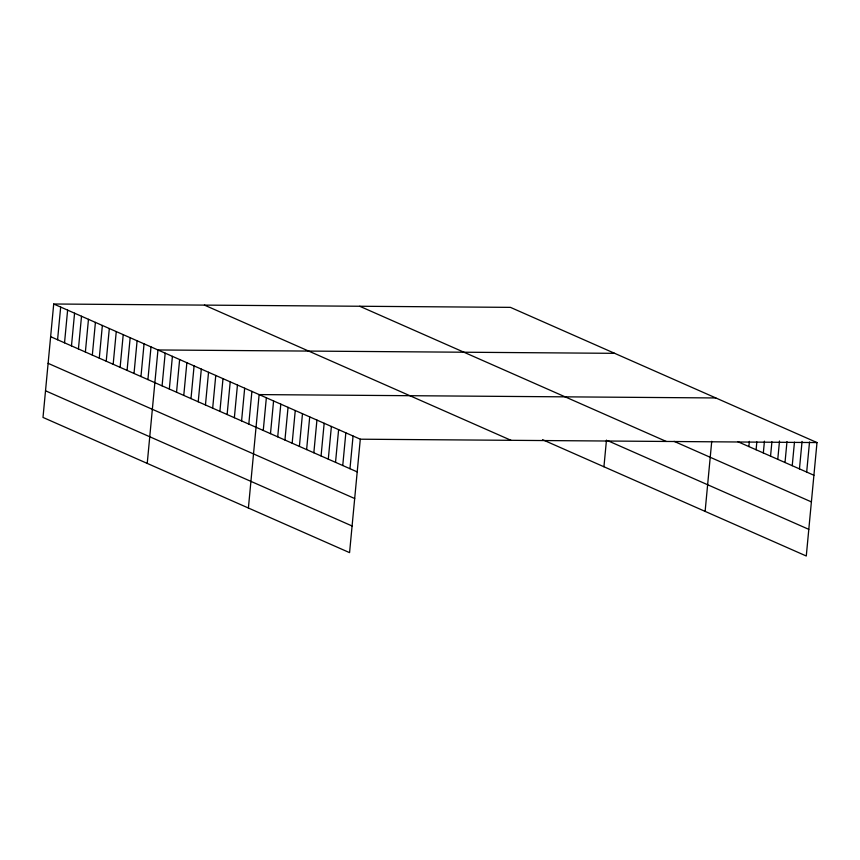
<?xml version="1.0" encoding="UTF-8"?>
<svg xmlns="http://www.w3.org/2000/svg" width="860" height="860" viewBox="0 0 860 860"><rect width="100%" height="100%" fill="white"/><g stroke="black" fill="none" stroke-linecap="round" stroke-linejoin="round"><path stroke-width="1.29" d="M53.718 303.999L43 417.433L349.568 552.636L360.297 439.202L53.718 303.999L510.431 307.364L817 442.567L806.282 556.001L542.563 439.696M57.577 339.754L60.673 307.063M64.532 342.817L67.617 310.127M71.477 345.881L74.573 313.19M78.432 348.945L81.517 316.254M85.376 352.009L88.472 319.318M92.332 355.072L95.417 322.392M99.276 358.136L102.361 325.456M106.221 361.2L109.317 328.52M113.176 364.264L116.261 331.584M120.12 367.338L123.216 334.647M127.076 370.402L130.161 337.711M134.02 373.466L137.106 340.775M140.965 376.529L144.061 343.839M147.92 379.593L151.005 346.902M147.232 463.4L157.96 349.966L614.663 353.331M162.088 385.839L165.184 353.159M169.323 389.032L172.408 356.341M176.547 392.214L179.632 359.534M183.771 395.406L186.867 362.716M190.995 398.588L194.091 365.898M198.23 401.781L201.315 369.09M205.454 404.963L208.539 372.272M212.678 408.156L215.763 375.465M219.902 411.338L222.998 378.647M227.126 414.52L230.222 381.84M234.361 417.713L237.446 385.022M241.585 420.895L244.67 388.215M248.809 424.087L251.894 391.397M248.4 508.023L259.129 394.589L715.832 397.954M263.257 430.462L266.353 397.771M270.491 433.644L273.577 400.954M277.715 436.837L280.801 404.146M284.94 440.019L288.036 407.328M292.163 443.212L295.26 410.521M299.398 446.394L302.483 413.703M306.622 449.576L309.708 416.896M313.846 452.768L316.931 420.078M321.07 455.95L324.166 423.27M328.294 459.143L331.39 426.452M335.529 462.325L338.614 429.645M342.753 465.518L345.838 432.827M349.977 468.7L353.062 436.009M603.935 466.765L606.461 440.116M705.114 511.388L711.736 441.298M748.877 446.577L749.372 441.341M756.101 449.758L756.843 441.911M763.325 452.94L764.443 441.18M770.549 456.133L771.914 441.75M777.773 459.315L779.504 441.019M785.008 462.508L786.986 441.588M792.232 465.69L794.457 442.158M799.456 468.883L802.058 441.427M806.68 472.065L809.529 441.997M360.297 439.202L817 442.567M738.03 441.793L813.915 475.257M674.089 441.352L811.388 501.896M359.716 306.257L666.285 441.459M607.665 440.653L808.798 529.351M204.433 305.106L511.012 440.309M50.633 336.69L357.201 471.893M48.117 363.339L354.685 498.531M45.516 390.784L352.095 525.987"/></g></svg>
